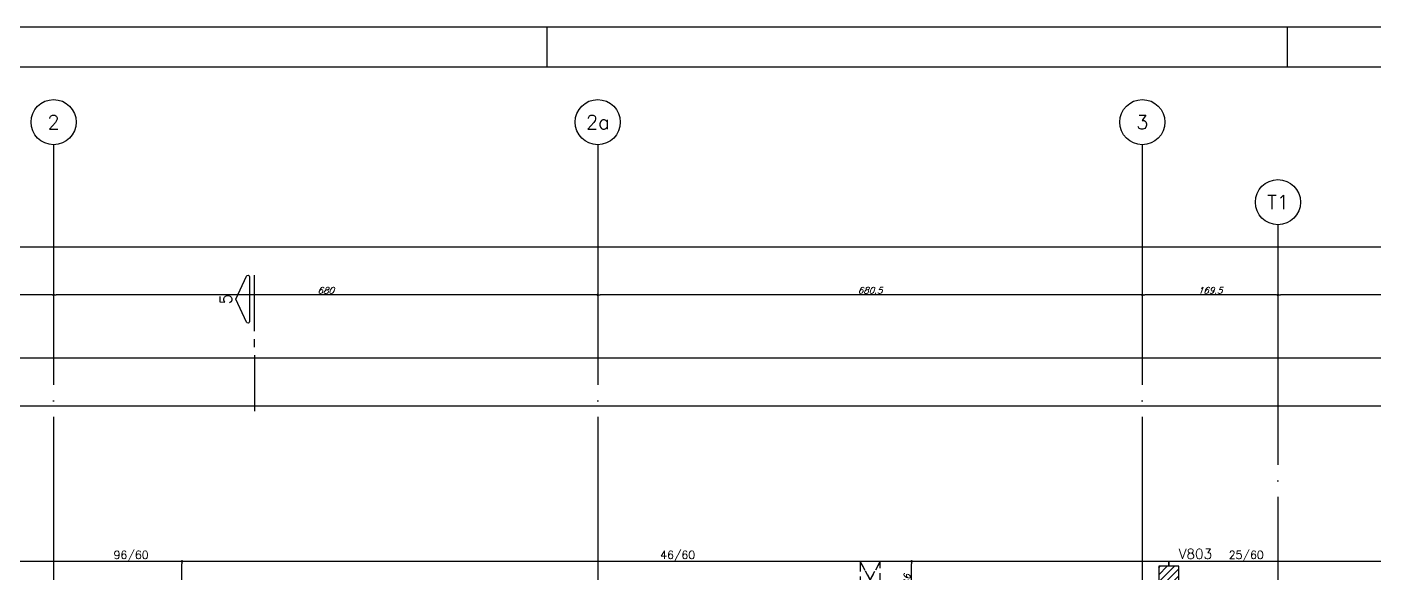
# Model space of a CAD drawing. Extents: x -5173 to 5397, y -2411 to 2089.
# Drawn here: x -2653 to -970, y 1406 to 2089 of the extents above; entities that cross this region are included whole.
import ezdxf
from ezdxf.enums import TextEntityAlignment as Align

# ---------------------------------------------------------------- set-up
doc = ezdxf.new("R2010")
doc.units = 0
doc.header["$LTSCALE"] = 50
doc.header["$MEASUREMENT"] = 0
doc.linetypes.add('EIXO', pattern=[6.8, 6, -0.4, 0, -0.4])
doc.linetypes.add('HIDDEN', pattern=[0.375, 0.25, -0.125])
doc.layers.get('0').update_dxf_attribs({"linetype": 'CONTINUOUS'})
doc.layers.get('DEFPOINTS').update_dxf_attribs({"linetype": 'CONTINUOUS'})
for name, color, linetype in [('F-CORTE-INDICAÇÃO', 4, 'CONTINUOUS'), ('F-COTAS', 106, 'CONTINUOUS'), ('F-EIXO', 12, 'EIXO'), ('F-FURO-PAREDE', 2, 'HIDDEN'), ('F-MARGEM', 1, 'CONTINUOUS'), ('F-PILARES-HACH', 174, 'CONTINUOUS'), ('F-PILARES-S', 170, 'CONTINUOUS'), ('F-TEXTO', 6, 'CONTINUOUS'), ('F-VIGAS', 3, 'CONTINUOUS'), ('F-VIGAS-DIM', 2, 'CONTINUOUS'), ('F-VIGAS-NOME', 4, 'CONTINUOUS')]:
    doc.layers.add(name, color=color, linetype=linetype)
doc.styles.add('CP-TEXT-INCL', font='simplex.shx', dxfattribs={"oblique": 20})
doc.styles.add('MCP', font='simplex.shx')
doc.styles.add('ROMANS', font='simplex.shx')
doc.dimstyles.new('CP-COTAS-50', dxfattribs={"dimscale": 0.64, "dimtxt": 12.5, "dimasz": 5, "dimexe": 5, "dimexo": 5, "dimgap": 2.5, "dimtad": 1, "dimdec": 1, "dimdsep": 46, "dimtxsty": 'CP-TEXT-INCL', "dimblk1": 'DOT', "dimblk2": 'DOT', "dimsah": 1, "dimcen": 9, "dimclrd": 256, "dimclre": 256, "dimclrt": 256, "dimadec": 0, "dimazin": 0, "dimtfac": 1, "dimtdec": 1, "dimtmove": 2, "dimatfit": 3, "dimldrblk": 'DOT', "dimfxl": 0, "dimtolj": 1, "dimarcsym": 0})

# ---------------------------------------------------------------- blocks, each defined once
blk = doc.blocks.new('_DOT')
at = {"color": 0, "linetype": 'ByBlock'}
blk.add_line((-0.5, 0), (-1, 0), dxfattribs=at)
at = {"color": 0, "linetype": 'ByBlock', "const_width": 0.5}
blk.add_lwpolyline([(-0.25, 0, 1), (0.25, 0, 1)], format="xyb", close=True, dxfattribs=at)
blk = doc.blocks.new('*D70')
at = {"layer": 'DEFPOINTS', "color": 0, "linetype": 'Continuous', "transparency": 16777216}
for p in [(-1547.8, 1420.5), (-1547.8, 1420.5), (-1547.8, 1374.5)]:
    blk.add_point(p, dxfattribs=at)
at = {"layer": 'F-COTAS', "linetype": 'Continuous', "lineweight": -2, "transparency": 16777216}
blk.add_line((-1547.8, 1377.7), (-1547.8, 1417.3), dxfattribs=at)
at = {"layer": 'F-COTAS', "linetype": 'Continuous', "lineweight": -2, "transparency": 16777216, "xscale": 3.2, "yscale": 3.2, "zscale": 3.2}
for p, rotation in [((-1547.8, 1420.5), 90), ((-1547.8, 1374.5), 270)]:
    blk.add_blockref('_DOT', p, dxfattribs=dict(at, rotation=rotation))
at = {"layer": 'F-COTAS', "linetype": 'Continuous', "transparency": 16777216, "insert": (-1553.4, 1397.5), "char_height": 8, "attachment_point": 5, "rotation": 90, "style": 'CP-TEXT-INCL'}
blk.add_mtext('\\A1;46', dxfattribs=at)
blk = doc.blocks.new('*D83')
at = {"layer": 'DEFPOINTS', "color": 0, "linetype": 'Continuous', "transparency": 16777216}
for p in [(-2459.6, 1420.5), (-2459.6, 1420.5), (-2459.6, 1324.5)]:
    blk.add_point(p, dxfattribs=at)
at = {"layer": 'F-COTAS', "linetype": 'Continuous', "lineweight": -2, "transparency": 16777216}
blk.add_line((-2459.6, 1327.7), (-2459.6, 1417.3), dxfattribs=at)
at = {"layer": 'F-COTAS', "linetype": 'Continuous', "lineweight": -2, "transparency": 16777216, "xscale": 3.2, "yscale": 3.2, "zscale": 3.2}
for p, rotation in [((-2459.6, 1420.5), 90), ((-2459.6, 1324.5), 270)]:
    blk.add_blockref('_DOT', p, dxfattribs=dict(at, rotation=rotation))
at = {"layer": 'F-COTAS', "linetype": 'Continuous', "transparency": 16777216, "insert": (-2465.2, 1372.5), "char_height": 8, "attachment_point": 5, "rotation": 90, "style": 'CP-TEXT-INCL'}
blk.add_mtext('\\A1;96', dxfattribs=at)
blk = doc.blocks.new('*U187')
at = {"layer": 'F-EIXO'}
blk.add_line((0, 0), (0, -3127.9), dxfattribs=at)
at = {"layer": 'F-EIXO', "color": 2, "linetype": 'Continuous'}
blk.add_circle((0, 28.2), 28.2, dxfattribs=at)
at = {"layer": 'F-TEXTO', "style": 'ROMANS'}
blk.add_attdef('EIXO', text='', height=17.5, rotation=360, dxfattribs=at).set_placement((0, 28.2), align=Align.MIDDLE_CENTER)
blk = doc.blocks.new('*U208')
at = {"layer": 'F-EIXO'}
blk.add_line((0, 0), (0, -3127.9), dxfattribs=at)
at = {"layer": 'F-EIXO', "color": 2, "linetype": 'Continuous'}
blk.add_circle((0, 28.2), 28.2, dxfattribs=at)
at = {"layer": 'F-TEXTO', "style": 'ROMANS'}
blk.add_attdef('EIXO', text='', height=17.5, rotation=360, dxfattribs=at).set_placement((0, 28.2), align=Align.MIDDLE_CENTER)
blk = doc.blocks.new('*U204')
at = {"layer": 'F-EIXO'}
blk.add_line((0, 0), (7197, 0), dxfattribs=at)
at = {"layer": 'F-TEXTO', "style": 'ROMANS'}
blk.add_attdef('EIXO', text='', height=17.5, dxfattribs=at).set_placement((-28.2072, 0), align=Align.MIDDLE_CENTER)
blk = doc.blocks.new('*U206')
at = {"layer": 'F-EIXO'}
blk.add_line((0, 0), (0, -3027.9), dxfattribs=at)
at = {"layer": 'F-EIXO', "color": 2, "linetype": 'Continuous'}
blk.add_circle((0, 28.2), 28.2, dxfattribs=at)
at = {"layer": 'F-TEXTO', "style": 'ROMANS'}
blk.add_attdef('EIXO', text='', height=17.5, rotation=360, dxfattribs=at).set_placement((0, 28.2), align=Align.MIDDLE_CENTER)
blk = doc.blocks.new('*U179')
at = {"layer": 'F-EIXO'}
blk.add_line((0, 0), (0, -3127.9), dxfattribs=at)
at = {"layer": 'F-EIXO', "color": 2, "linetype": 'Continuous'}
blk.add_circle((0, 28.2), 28.2, dxfattribs=at)
at = {"layer": 'F-TEXTO', "style": 'ROMANS'}
blk.add_attdef('EIXO', text='', height=17.5, rotation=360, dxfattribs=at).set_placement((0, 28.2), align=Align.MIDDLE_CENTER)
blk = doc.blocks.new('A0-5L_900')
at = {"layer": 'F-MARGEM', "color": 2}
for p, q in [((63.4, 90), (63.4, 89)), ((81.9, 90), (81.9, 89))]:
    blk.add_line(p, q, dxfattribs=at)
blk.add_lwpolyline([(0, 0), (0, 90), (211.4, 90), (211.4, 0)], close=True, dxfattribs=at)
at = {"layer": 'F-MARGEM', "color": 7}
blk.add_lwpolyline([(2.5, 89), (210.4, 89), (210.4, 1), (2.5, 1)], close=True, dxfattribs=at)
blk = doc.blocks.new('*U226')
at = {"layer": 'F-CORTE-INDICAÇÃO'}
for p, q in [((70, 0), (0, 0)), ((80, 0), (90, 0)), ((100, 0), (170, 0))]:
    blk.add_line(p, q, dxfattribs=at)
blk.add_lwpolyline([(112, 6, -0.802585), (111.2, 9.8), (140, 23.3), (168.8, 9.8, -0.802585), (168, 6)], format="xyb", close=True, dxfattribs=at)
at = {"layer": 'F-CORTE-INDICAÇÃO', "style": 'ROMANS'}
blk.add_attdef('CORTE', text='', height=15, dxfattribs=at).set_placement((140, 35.8), align=Align.MIDDLE_CENTER)
at = {"layer": 'F-CORTE-INDICAÇÃO', "color": 2, "style": 'ROMANS'}
blk.add_attdef('FOLHA', text='', height=12, dxfattribs=at).set_placement((140, -10), align=Align.MIDDLE_CENTER)
blk = doc.blocks.new('*D294')
at = {"layer": 'DEFPOINTS', "color": 0, "linetype": 'Continuous', "transparency": 16777216}
for p in [(-3300, 1813.1), (-3300, 1709.1), (3284.5, 1699.5)]:
    blk.add_point(p, dxfattribs=at)
at = {"layer": 'F-COTAS', "linetype": 'Continuous', "lineweight": -2, "transparency": 16777216}
for p, q in [((-3300, 1712.3), (-3300, 1816.3)), ((3281.3, 1813.1), (-3296.8, 1813.1)), ((3284.5, 1702.7), (3284.5, 1816.3))]:
    blk.add_line(p, q, dxfattribs=at)
at = {"layer": 'F-COTAS', "linetype": 'Continuous', "lineweight": -2, "transparency": 16777216, "xscale": 3.2, "yscale": 3.2, "zscale": 3.2, "rotation": 180}
blk.add_blockref('_DOT', (-3300, 1813.1), dxfattribs=at)
at = {"layer": 'F-COTAS', "linetype": 'Continuous', "lineweight": -2, "transparency": 16777216, "xscale": 3.2, "yscale": 3.2, "zscale": 3.2}
blk.add_blockref('_DOT', (3284.5, 1813.1), dxfattribs=at)
at = {"layer": 'F-COTAS', "linetype": 'Continuous', "transparency": 16777216, "insert": (-7.7, 1818.7), "char_height": 8, "attachment_point": 5, "style": 'CP-TEXT-INCL'}
blk.add_mtext('\\A1;6584.5', dxfattribs=at)
blk = doc.blocks.new('*D311')
at = {"layer": 'DEFPOINTS', "color": 0, "linetype": 'Continuous', "transparency": 16777216}
for p in [(-1090, 1759.2), (-1090, 1753.6), (-709.5, 1760.4)]:
    blk.add_point(p, dxfattribs=at)
at = {"layer": 'F-COTAS', "linetype": 'Continuous', "lineweight": -2, "transparency": 16777216}
for p, q in [((-1090, 1756), (-1090, 1750.4)), ((-712.7, 1753.6), (-1086.8, 1753.6)), ((-709.5, 1757.2), (-709.5, 1750.4))]:
    blk.add_line(p, q, dxfattribs=at)
at = {"layer": 'F-COTAS', "linetype": 'Continuous', "lineweight": -2, "transparency": 16777216, "xscale": 3.2, "yscale": 3.2, "zscale": 3.2, "rotation": 180}
blk.add_blockref('_DOT', (-1090, 1753.6), dxfattribs=at)
at = {"layer": 'F-COTAS', "linetype": 'Continuous', "lineweight": -2, "transparency": 16777216, "xscale": 3.2, "yscale": 3.2, "zscale": 3.2}
blk.add_blockref('_DOT', (-709.5, 1753.6), dxfattribs=at)
at = {"layer": 'F-COTAS', "linetype": 'Continuous', "transparency": 16777216, "insert": (-899.8, 1759.2), "char_height": 8, "attachment_point": 5, "style": 'CP-TEXT-INCL'}
blk.add_mtext('\\A1;380.5', dxfattribs=at)
blk = doc.blocks.new('*D312')
at = {"layer": 'DEFPOINTS', "color": 0, "linetype": 'Continuous', "transparency": 16777216}
for p in [(-1259.5, 1757.4), (-1259.5, 1753.6), (-1090, 1759.2)]:
    blk.add_point(p, dxfattribs=at)
at = {"layer": 'F-COTAS', "linetype": 'Continuous', "lineweight": -2, "transparency": 16777216}
for p, q in [((-1259.5, 1754.2), (-1259.5, 1750.4)), ((-1093.2, 1753.6), (-1256.3, 1753.6)), ((-1090, 1756), (-1090, 1750.4))]:
    blk.add_line(p, q, dxfattribs=at)
at = {"layer": 'F-COTAS', "linetype": 'Continuous', "lineweight": -2, "transparency": 16777216, "xscale": 3.2, "yscale": 3.2, "zscale": 3.2, "rotation": 180}
blk.add_blockref('_DOT', (-1259.5, 1753.6), dxfattribs=at)
at = {"layer": 'F-COTAS', "linetype": 'Continuous', "lineweight": -2, "transparency": 16777216, "xscale": 3.2, "yscale": 3.2, "zscale": 3.2}
blk.add_blockref('_DOT', (-1090, 1753.6), dxfattribs=at)
at = {"layer": 'F-COTAS', "linetype": 'Continuous', "transparency": 16777216, "insert": (-1174.8, 1759.2), "char_height": 8, "attachment_point": 5, "style": 'CP-TEXT-INCL'}
blk.add_mtext('\\A1;169.5', dxfattribs=at)
blk = doc.blocks.new('*D313')
at = {"layer": 'DEFPOINTS', "color": 0, "linetype": 'Continuous', "transparency": 16777216}
for p in [(-1940, 1757.4), (-1940, 1753.6), (-1259.5, 1757.4)]:
    blk.add_point(p, dxfattribs=at)
at = {"layer": 'F-COTAS', "linetype": 'Continuous', "lineweight": -2, "transparency": 16777216}
for p, q in [((-1940, 1754.2), (-1940, 1750.4)), ((-1262.7, 1753.6), (-1936.8, 1753.6)), ((-1259.5, 1754.2), (-1259.5, 1750.4))]:
    blk.add_line(p, q, dxfattribs=at)
at = {"layer": 'F-COTAS', "linetype": 'Continuous', "lineweight": -2, "transparency": 16777216, "xscale": 3.2, "yscale": 3.2, "zscale": 3.2, "rotation": 180}
blk.add_blockref('_DOT', (-1940, 1753.6), dxfattribs=at)
at = {"layer": 'F-COTAS', "linetype": 'Continuous', "lineweight": -2, "transparency": 16777216, "xscale": 3.2, "yscale": 3.2, "zscale": 3.2}
blk.add_blockref('_DOT', (-1259.5, 1753.6), dxfattribs=at)
at = {"layer": 'F-COTAS', "linetype": 'Continuous', "transparency": 16777216, "insert": (-1599.8, 1759.2), "char_height": 8, "attachment_point": 5, "style": 'CP-TEXT-INCL'}
blk.add_mtext('\\A1;680.5', dxfattribs=at)
blk = doc.blocks.new('*D314')
at = {"layer": 'DEFPOINTS', "color": 0, "linetype": 'Continuous', "transparency": 16777216}
for p in [(-2620, 1757.4), (-2620, 1753.6), (-1940, 1757.4)]:
    blk.add_point(p, dxfattribs=at)
at = {"layer": 'F-COTAS', "linetype": 'Continuous', "lineweight": -2, "transparency": 16777216}
for p, q in [((-2620, 1754.2), (-2620, 1750.4)), ((-1943.2, 1753.6), (-2616.8, 1753.6)), ((-1940, 1754.2), (-1940, 1750.4))]:
    blk.add_line(p, q, dxfattribs=at)
at = {"layer": 'F-COTAS', "linetype": 'Continuous', "lineweight": -2, "transparency": 16777216, "xscale": 3.2, "yscale": 3.2, "zscale": 3.2, "rotation": 180}
blk.add_blockref('_DOT', (-2620, 1753.6), dxfattribs=at)
at = {"layer": 'F-COTAS', "linetype": 'Continuous', "lineweight": -2, "transparency": 16777216, "xscale": 3.2, "yscale": 3.2, "zscale": 3.2}
blk.add_blockref('_DOT', (-1940, 1753.6), dxfattribs=at)
at = {"layer": 'F-COTAS', "linetype": 'Continuous', "transparency": 16777216, "insert": (-2280, 1759.2), "char_height": 8, "attachment_point": 5, "style": 'CP-TEXT-INCL'}
blk.add_mtext('\\A1;680', dxfattribs=at)
blk = doc.blocks.new('*D315')
at = {"layer": 'DEFPOINTS', "color": 0, "linetype": 'Continuous', "transparency": 16777216}
for p in [(-3300, 1753.6), (-2620, 1757.4), (-3300, 1709.1)]:
    blk.add_point(p, dxfattribs=at)
at = {"layer": 'F-COTAS', "linetype": 'Continuous', "lineweight": -2, "transparency": 16777216}
for p, q in [((-3300, 1712.3), (-3300, 1756.8)), ((-2623.2, 1753.6), (-3296.8, 1753.6)), ((-2620, 1754.2), (-2620, 1750.4))]:
    blk.add_line(p, q, dxfattribs=at)
at = {"layer": 'F-COTAS', "linetype": 'Continuous', "lineweight": -2, "transparency": 16777216, "xscale": 3.2, "yscale": 3.2, "zscale": 3.2, "rotation": 180}
blk.add_blockref('_DOT', (-3300, 1753.6), dxfattribs=at)
at = {"layer": 'F-COTAS', "linetype": 'Continuous', "lineweight": -2, "transparency": 16777216, "xscale": 3.2, "yscale": 3.2, "zscale": 3.2}
blk.add_blockref('_DOT', (-2620, 1753.6), dxfattribs=at)
at = {"layer": 'F-COTAS', "linetype": 'Continuous', "transparency": 16777216, "insert": (-2960, 1759.2), "char_height": 8, "attachment_point": 5, "style": 'CP-TEXT-INCL'}
blk.add_mtext('\\A1;680', dxfattribs=at)
blk = doc.blocks.new('*D316')
at = {"layer": 'DEFPOINTS', "color": 0, "linetype": 'Continuous', "transparency": 16777216}
for p in [(-3685, 1674.5), (-562, 1674.5), (-3446.5, -978.5)]:
    blk.add_point(p, dxfattribs=at)
at = {"layer": 'F-COTAS', "linetype": 'Continuous', "lineweight": -2, "transparency": 16777216}
for p, q in [((-565.2, 1674.5), (-3688.2, 1674.5)), ((-3685, -975.3), (-3685, 1671.3)), ((-3449.7, -978.5), (-3688.2, -978.5))]:
    blk.add_line(p, q, dxfattribs=at)
at = {"layer": 'F-COTAS', "linetype": 'Continuous', "lineweight": -2, "transparency": 16777216, "xscale": 3.2, "yscale": 3.2, "zscale": 3.2}
for p, rotation in [((-3685, 1674.5), 90), ((-3685, -978.5), 270)]:
    blk.add_blockref('_DOT', p, dxfattribs=dict(at, rotation=rotation))
at = {"layer": 'F-COTAS', "linetype": 'Continuous', "transparency": 16777216, "insert": (-3690.6, 348), "char_height": 8, "attachment_point": 5, "rotation": 90, "style": 'CP-TEXT-INCL'}
blk.add_mtext('\\A1;2653', dxfattribs=at)

msp = doc.modelspace()

# ---------------------------------------------------------------- hatches: boundary and pattern name
at = {"layer": 'F-PILARES-HACH', "linetype": 'Continuous'}
h = msp.add_hatch(dxfattribs=at)
h.set_pattern_fill('ANSI31', color=256, scale=50, style=0)
h.paths.add_polyline_path([(-1239, 1215.5), (-1214, 1215.5), (-1214, 1414.5), (-1239, 1414.5)], flags=16)

# ---------------------------------------------------------------- linework, layer by layer
at = {"layer": 'F-EIXO'}
msp.add_line((-3621.135, 1615), (3550.572, 1615), dxfattribs=at)
at = {"layer": 'F-FURO-PAREDE'}
msp.add_lwpolyline([(-1599.554, 1397.5), (-1612.054, 1374.5), (-1587.054, 1374.5), (-1599.554, 1397.5), (-1587.054, 1374.5), (-1587.054, 1420.5), (-1599.554, 1397.5), (-1587.054, 1420.5), (-1612.054, 1420.5), (-1599.554, 1397.5), (-1612.054, 1420.5), (-1612.054, 1374.5), (-1599.554, 1397.5)], dxfattribs=at)
at = {"layer": 'F-PILARES-S', "linetype": 'Continuous'}
msp.add_lwpolyline([(-1239, 1215.5), (-1214, 1215.5), (-1214, 1414.5), (-1239, 1414.5), (-1239, 1215.5)], dxfattribs=at)
at = {"layer": 'F-VIGAS'}
for points in [[(-2620, 1420.5), (-3115, 1420.5)], [(-1937, 1420.5), (-2620, 1420.5)], [(-1226.5, 1420.5), (-1937, 1420.5)], [(-1226.5, 1414.5), (-1226.5, 1420.5)], [(-562, 1420.5), (-1226.5, 1420.5)], [(-1226.5, 1420.5), (-1226.5, 1414.5)]]:
    msp.add_lwpolyline(points, dxfattribs=at)

# ---------------------------------------------------------------- block references
at = {"layer": 'F-CORTE-INDICAÇÃO', "linetype": 'Continuous'}
ref = msp.add_blockref('*U226', (-2369.05, 1608.295), dxfattribs=dict(at, rotation=90))
ref.add_attrib('CORTE', '5', dxfattribs={"height": 15, "rotation": 90, "style": 'ROMANS'}).set_placement((-2404.813, 1748.295), align=Align.MIDDLE_CENTER)
at = {"layer": 'F-EIXO', "linetype": 'Continuous'}
for name, p, values in [('*U208', (-2620, 1941.357), {'EIXO': '2'}), ('*U187', (-1940, 1941.357), {'EIXO': '2a'}), ('*U179', (-1259.5, 1941.357), {'EIXO': '3'}), ('*U206', (-1090, 1841.357), {'EIXO': 'T1'})]:
    msp.add_blockref(name, p, dxfattribs=at).add_auto_attribs(values)
msp.add_blockref('*U204', (-3705.761, 1615), dxfattribs=at)
at = {"layer": 'F-MARGEM', "linetype": 'Continuous', "xscale": 50, "yscale": 50, "zscale": 50}
msp.add_blockref('A0-5L_900', (-5173.424, -2411.477), dxfattribs=at)

# ---------------------------------------------------------------- texts
at = {"layer": 'F-VIGAS-DIM', "linetype": 'Continuous', "style": 'MCP'}
for s, p in [('96/60', (-2545, 1423.625)), ('46/60', (-1862, 1423.625)), ('25/60', (-1151.5, 1423.625))]:
    msp.add_text(s, height=10, dxfattribs=at).set_placement(p)
at = {"layer": 'F-VIGAS-NOME', "linetype": 'Continuous', "style": 'MCP'}
msp.add_text('V803', height=12.5, dxfattribs=at).set_placement((-1214, 1423.625))

# ---------------------------------------------------------------- dimensions: what is measured, and where the dimension line sits
at = {"layer": 'F-COTAS', "linetype": 'Continuous'}
for base, p1, p2, picture, middle in [((-3300, 1813.094), (3284.5, 1699.5), (-3300, 1709.069), '*D294', (-7.75, 1818.694)), ((-3300, 1753.604), (-2620, 1757.423), (-3300, 1709.069), '*D315', (-2960, 1759.204)), ((-2620, 1753.604), (-1940, 1757.423), (-2620, 1757.423), '*D314', (-2280, 1759.204)), ((-1940, 1753.604), (-1259.5, 1757.423), (-1940, 1757.423), '*D313', (-1599.75, 1759.204)), ((-1259.5, 1753.604), (-1090, 1759.173), (-1259.5, 1757.423), '*D312', (-1174.75, 1759.204)), ((-1090, 1753.604), (-709.5, 1760.431), (-1090, 1759.173), '*D311', (-899.75, 1759.204))]:
    dim = msp.add_linear_dim(base=base, p1=p1, p2=p2, dimstyle='CP-COTAS-50', dxfattribs=at)
    dim.commit()
    dim.dimension.update_dxf_attribs({"geometry": picture, "text_midpoint": middle})
for base, p1, p2, angle, picture, middle in [((-3685.025, 1674.5), (-3446.5, -978.5), (-562, 1674.5), 90, '*D316', (-3690.625, 348)), ((-2459.596, 1420.5), (-2459.596, 1324.5), (-2459.596, 1420.5), 270, '*D83', (-2465.196, 1372.5)), ((-1547.767, 1420.5), (-1547.767, 1374.5), (-1547.767, 1420.5), 270, '*D70', (-1553.367, 1397.5))]:
    dim = msp.add_linear_dim(base=base, p1=p1, p2=p2, angle=angle, dimstyle='CP-COTAS-50', dxfattribs=at)
    dim.commit()
    dim.dimension.update_dxf_attribs({"geometry": picture, "text_midpoint": middle})

doc.saveas('drawing.dxf')
